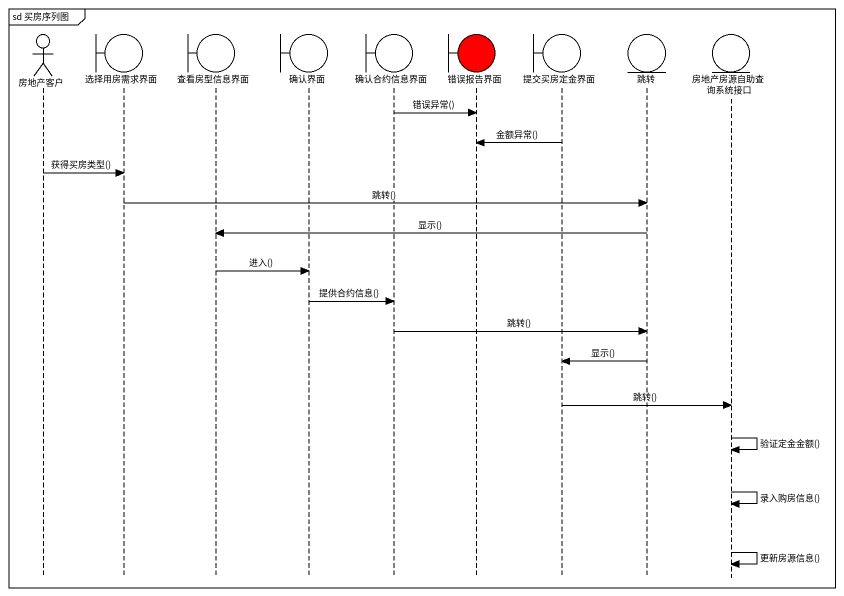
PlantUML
@startuml
mainframe sd 买房序列图
hide footbox
actor 房地产客户
boundary 选择用房需求界面
boundary 查看房型信息界面
boundary 确认界面
boundary 确认合约信息界面
boundary 错误报告界面 #FF0000
boundary 提交买房定金界面
entity 跳转
entity 房地产房源自助查询系统接口

确认合约信息界面 -> 错误报告界面 : 错误异常()
提交买房定金界面 -> 错误报告界面 : 金额异常()
房地产客户 -> 选择用房需求界面 : 获得买房类型()
选择用房需求界面 -> 跳转 : 跳转()
跳转 -> 查看房型信息界面 : 显示()
查看房型信息界面 -> 确认界面 : 进入()
确认界面 -> 确认合约信息界面 : 提供合约信息()
确认合约信息界面 -> 跳转 : 跳转()
跳转 -> 提交买房定金界面 : 显示()
提交买房定金界面 -> 房地产房源自助查询系统接口 : 跳转()
房地产房源自助查询系统接口 -> 房地产房源自助查询系统接口 : 验证定金金额()
房地产房源自助查询系统接口 -> 房地产房源自助查询系统接口 : 录入购房信息()
房地产房源自助查询系统接口 -> 房地产房源自助查询系统接口 : 更新房源信息()
@enduml
